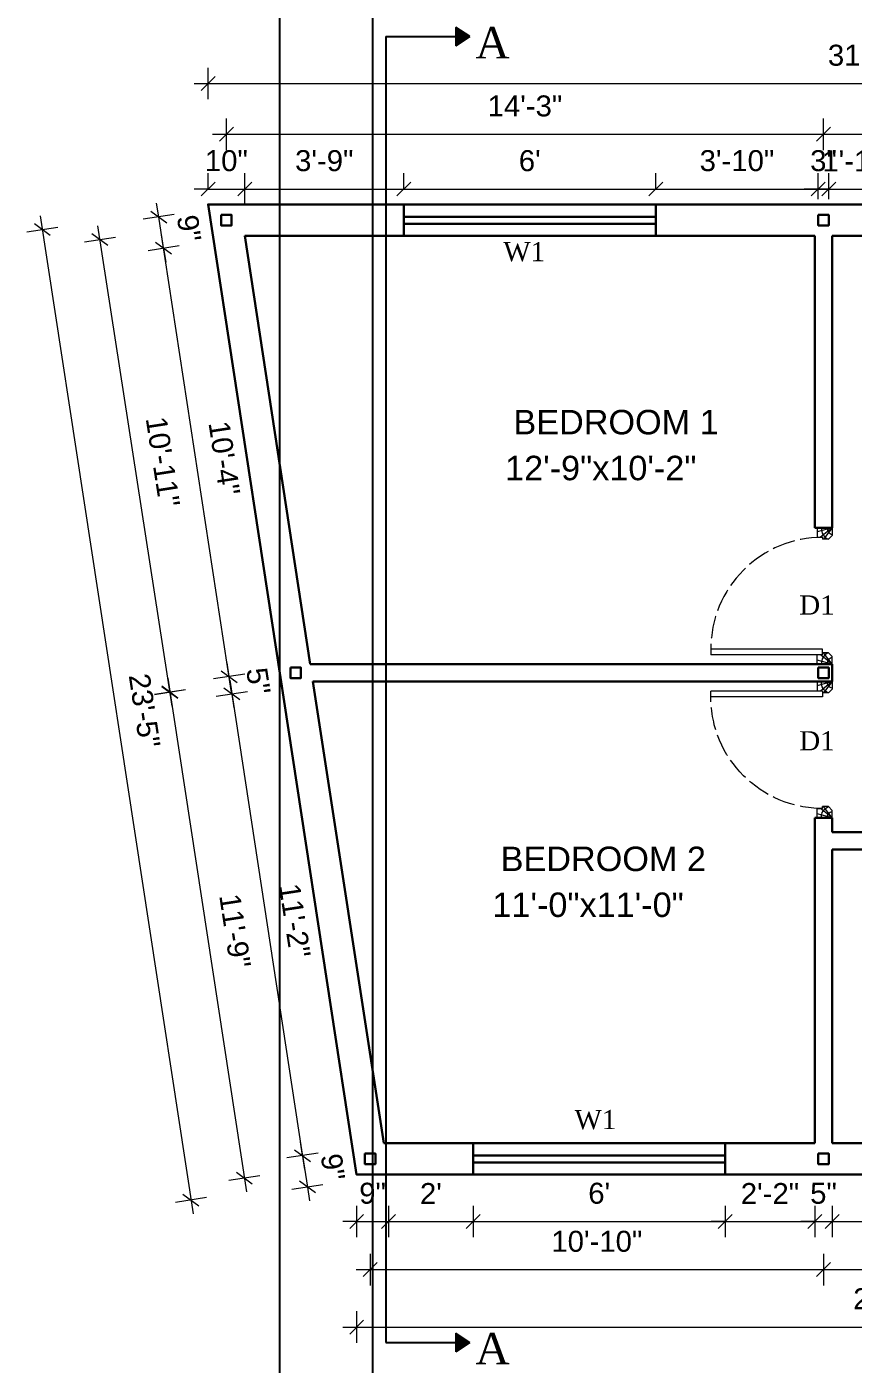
# Model space of a CAD drawing. Header units: inches. Extents: x 40927 to 78083, y -14649 to -3084.
# Drawn here: x 52094.7 to 52331, y -14297.7 to -13915.1 of the extents above; entities that cross this region are included whole.
import ezdxf

# ---------------------------------------------------------------- set-up
doc = ezdxf.new("R2010")
doc.units = ezdxf.units.IN
doc.header["$MEASUREMENT"] = 0
doc.linetypes.add('ACAD_ISO02W100', pattern=[15, 12, -3])
doc.linetypes.add('CONTINUA', pattern=[0])
doc.layers.add('A-Hatch', color=7, linetype='Continuous')
doc.layers.add('PDF_Text', color=7, linetype='Continuous')
for name, color, linetype, lineweight in [('A_Title Text', 105, 'Continuous', 60), ('Door-window', 150, 'Continuous', 9), ('ELEVATION', 6, 'Continuous', 30), ('hatch', 30, 'Continuous', 5), ('WALL', 240, 'Continuous', 30)]:
    doc.layers.add(name, color=color, linetype=linetype, lineweight=lineweight)
doc.styles.add('Arial', font='arial.ttf')
doc.styles.add('PDF Arial', font='arial.ttf')
doc.styles.get("Standard").update_dxf_attribs({"font": 'times.ttf'})
doc.dimstyles.new('Sudeep', dxfattribs={"dimtxt": 6, "dimasz": 4, "dimexe": 4.5, "dimexo": 4.5, "dimgap": 5, "dimtad": 1, "dimdec": 0, "dimlunit": 4, "dimtxsty": 'Arial', "dimblk": 'OBLIQUE', "dimcen": 250, "dimdle": 4, "dimclrd": 86, "dimclre": 5, "dimclrt": 1, "dimadec": 0, "dimazin": 0, "dimtfac": 1, "dimtdec": 0, "dimtix": 1, "dimtmove": 1, "dimatfit": 3, "dimldrblk": 'OBLIQUE', "dimfxl": 4.5, "dimfxlon": 1, "dimfrac": 2, "dimlwd": 15, "dimlwe": 13, "dimarcsym": 0})

# ---------------------------------------------------------------- blocks, each defined once
blk = doc.blocks.new("D 3'")
at = {"layer": 'Door-window', "linetype": 'Continuous', "ltscale": 0.25}
for p, q in [((3749.64, -16740.96), (3749.64, -16711.46)), ((3751.14, -16711.46), (3749.64, -16711.46)), ((3751.14, -16740.96), (3751.14, -16711.46)), ((3747.14, -16743.51), (3747.14, -16739.51)), ((3747.14, -16739.51), (3749.64, -16739.51)), ((3783.14, -16739.51), (3780.64, -16739.51)), ((3780.64, -16739.51), (3780.64, -16740.96)), ((3783.14, -16743.51), (3783.14, -16739.51)), ((3749.14, -16743.51), (3750.14, -16742.51)), ((3749.64, -16740.96), (3751.14, -16740.96)), ((3750.14, -16742.51), (3750.14, -16740.96)), ((3780.14, -16742.51), (3780.14, -16740.96)), ((3780.64, -16740.96), (3780.14, -16740.96)), ((3781.14, -16743.51), (3780.14, -16742.51)), ((3747.14, -16743.51), (3749.14, -16743.51)), ((3783.14, -16743.51), (3781.14, -16743.51))]:
    blk.add_line(p, q, dxfattribs=at)
at = {"layer": 'Door-window', "linetype": 'ACAD_ISO02W100', "ltscale": 0.5}
blk.add_arc((3751.14, -16740.96), 29.5, 0, 90, dxfattribs=at)
at = {"layer": 'hatch', "color": 8}
for p, q in [((3747.14, -16743.51), (3748.23, -16739.5)), ((3783.14, -16743.51), (3782.06, -16739.5)), ((3747.14, -16743.51), (3749.64, -16740.37)), ((3747.14, -16743.51), (3750.14, -16741.17)), ((3783.14, -16743.51), (3780.14, -16741.17)), ((3783.14, -16743.51), (3780.64, -16740.37))]:
    blk.add_line(p, q, dxfattribs=at)
for centre, radius, start, end in [((3747.4, -16743.58), 2.93, 20.9872, 95.0825), ((3747.43, -16743.63), 1.42, 5.1372, 101.4864), ((3782.88, -16743.58), 2.93, 84.9175, 159.0128), ((3782.86, -16743.63), 1.42, 78.5136, 174.8628)]:
    blk.add_arc(centre, radius, start, end, dxfattribs=at)
blk = doc.blocks.new('_Oblique')
at = {"color": 0, "linetype": 'ByBlock', "lineweight": -2}
blk.add_line((-0.5, -0.5), (0.5, 0.5), dxfattribs=at)
blk = doc.blocks.new('*D1199')
at = {"layer": 'A_Title Text', "color": 86, "lineweight": 15, "transparency": 16777216}
blk.add_line((52135.05, -14101.53), (52157.54, -14248.46), dxfattribs=at)
at = {"layer": 'A_Title Text', "color": 5, "lineweight": 13, "transparency": 16777216}
for p, q in [((52140.1, -14104.81), (52131.21, -14106.17)), ((52161.38, -14243.82), (52152.49, -14245.18))]:
    blk.add_line(p, q, dxfattribs=at)
at = {"layer": 'Defpoints', "color": 0, "transparency": 16777216}
for p in [(52171.63, -14099.98), (52192.91, -14239), (52156.94, -14244.5)]:
    blk.add_point(p, dxfattribs=at)
at = {"layer": 'A_Title Text', "color": 86, "lineweight": 15, "transparency": 16777216, "xscale": 4, "yscale": 4, "zscale": 4}
for p, rotation in [((52135.66, -14105.49), 98.70344886768252), ((52156.94, -14244.5), 278.7034488676826)]:
    blk.add_blockref('_Oblique', p, dxfattribs=dict(at, rotation=rotation))
at = {"layer": 'A_Title Text', "color": 1, "transparency": 16777216, "insert": (52154.27, -14173.77), "char_height": 6, "attachment_point": 5, "rotation": 278.7034, "style": 'Arial'}
blk.add_mtext('11\'-9"', dxfattribs=at)
blk = doc.blocks.new('*D1155')
at = {"layer": 'A_Title Text', "color": 86, "lineweight": 15, "transparency": 16777216}
blk.add_line((52136.29, -14109.5), (52115.03, -13972.12), dxfattribs=at)
at = {"layer": 'A_Title Text', "color": 5, "lineweight": 13, "transparency": 16777216}
for p, q in [((52120.09, -13975.39), (52111.2, -13976.76)), ((52140.13, -14104.85), (52131.23, -14106.23))]:
    blk.add_line(p, q, dxfattribs=at)
at = {"layer": 'Defpoints', "color": 0, "transparency": 16777216}
for p in [(52151.8, -13970.48), (52115.64, -13976.08), (52171.63, -14099.98)]:
    blk.add_point(p, dxfattribs=at)
at = {"layer": 'A_Title Text', "color": 86, "lineweight": 15, "transparency": 16777216, "xscale": 4, "yscale": 4, "zscale": 4}
for p, rotation in [((52115.64, -13976.08), 98.79690632557448), ((52135.68, -14105.54), 278.7969063255745)]:
    blk.add_blockref('_Oblique', p, dxfattribs=dict(at, rotation=rotation))
at = {"layer": 'A_Title Text', "color": 1, "transparency": 16777216, "insert": (52133.63, -14039.58), "char_height": 6, "attachment_point": 5, "rotation": 278.7969, "style": 'Arial'}
blk.add_mtext('10\'-11"', dxfattribs=at)
blk = doc.blocks.new('*D1200')
at = {"layer": 'A_Title Text', "color": 5, "lineweight": 13, "transparency": 16777216}
for p, q in [((52146.56, -13935.9), (52146.56, -13926.9)), ((52522.32, -13935.9), (52522.32, -13926.9))]:
    blk.add_line(p, q, dxfattribs=at)
at = {"layer": 'A_Title Text', "color": 86, "lineweight": 15, "transparency": 16777216}
blk.add_line((52142.56, -13931.4), (52526.32, -13931.4), dxfattribs=at)
at = {"layer": 'Defpoints', "color": 0, "transparency": 16777216}
for p in [(52522.32, -13931.4), (52146.56, -13965.98), (52522.32, -13965.98)]:
    blk.add_point(p, dxfattribs=at)
at = {"layer": 'A_Title Text', "color": 86, "lineweight": 15, "transparency": 16777216, "xscale": 4, "yscale": 4, "zscale": 4, "rotation": 180}
blk.add_blockref('_Oblique', (52146.56, -13931.4), dxfattribs=at)
at = {"layer": 'A_Title Text', "color": 86, "lineweight": 15, "transparency": 16777216, "xscale": 4, "yscale": 4, "zscale": 4}
blk.add_blockref('_Oblique', (52522.32, -13931.4), dxfattribs=at)
at = {"layer": 'A_Title Text', "color": 1, "transparency": 16777216, "insert": (52334.44, -13923.33), "char_height": 6, "attachment_point": 5, "style": 'Arial'}
blk.add_mtext('31\'-4"', dxfattribs=at)
blk = doc.blocks.new('*D1201')
at = {"layer": 'A_Title Text', "color": 5, "lineweight": 13, "transparency": 16777216}
for p, q in [((52189.05, -14282.59), (52189.05, -14291.59)), ((52498.94, -14282.59), (52498.94, -14291.59))]:
    blk.add_line(p, q, dxfattribs=at)
at = {"layer": 'A_Title Text', "color": 86, "lineweight": 15, "transparency": 16777216}
blk.add_line((52185.05, -14287.09), (52502.94, -14287.09), dxfattribs=at)
at = {"layer": 'Defpoints', "color": 0, "transparency": 16777216}
for p in [(52189.05, -14243.5), (52498.94, -14243.5), (52498.94, -14287.09)]:
    blk.add_point(p, dxfattribs=at)
at = {"layer": 'A_Title Text', "color": 86, "lineweight": 15, "transparency": 16777216, "xscale": 4, "yscale": 4, "zscale": 4, "rotation": 180}
blk.add_blockref('_Oblique', (52189.05, -14287.09), dxfattribs=at)
at = {"layer": 'A_Title Text', "color": 86, "lineweight": 15, "transparency": 16777216, "xscale": 4, "yscale": 4, "zscale": 4}
blk.add_blockref('_Oblique', (52498.94, -14287.09), dxfattribs=at)
at = {"layer": 'A_Title Text', "color": 1, "transparency": 16777216, "insert": (52344, -14279.03), "char_height": 6, "attachment_point": 5, "style": 'Arial'}
blk.add_mtext('25\'-10"', dxfattribs=at)
blk = doc.blocks.new('*D1154')
at = {"layer": 'A_Title Text', "color": 5, "lineweight": 13, "transparency": 16777216}
for p, q in [((52146.56, -13961.56), (52146.56, -13957.06)), ((52157.04, -13966.06), (52157.04, -13957.06))]:
    blk.add_line(p, q, dxfattribs=at)
at = {"layer": 'A_Title Text', "color": 86, "lineweight": 15, "transparency": 16777216}
for p, q in [((52146.56, -13961.56), (52142.56, -13961.56)), ((52146.56, -13961.56), (52157.04, -13961.56)), ((52157.04, -13961.56), (52161.04, -13961.56))]:
    blk.add_line(p, q, dxfattribs=at)
at = {"layer": 'Defpoints', "color": 0, "transparency": 16777216}
for p in [(52157.04, -13961.56), (52146.56, -13965.98), (52157.04, -13974.98)]:
    blk.add_point(p, dxfattribs=at)
at = {"layer": 'A_Title Text', "color": 86, "lineweight": 15, "transparency": 16777216, "xscale": 4, "yscale": 4, "zscale": 4}
blk.add_blockref('_Oblique', (52146.56, -13961.56), dxfattribs=at)
at = {"layer": 'A_Title Text', "color": 86, "lineweight": 15, "transparency": 16777216, "xscale": 4, "yscale": 4, "zscale": 4, "rotation": 180}
blk.add_blockref('_Oblique', (52157.04, -13961.56), dxfattribs=at)
at = {"layer": 'A_Title Text', "color": 1, "transparency": 16777216, "insert": (52151.8, -13953.49), "char_height": 6, "attachment_point": 5, "style": 'Arial'}
blk.add_mtext('10"', dxfattribs=at)
blk = doc.blocks.new('*D1186')
at = {"layer": 'A_Title Text', "color": 5, "lineweight": 13, "transparency": 16777216}
for p, q in [((52157.04, -13966.06), (52157.04, -13957.06)), ((52202.53, -13961.56), (52202.53, -13957.06))]:
    blk.add_line(p, q, dxfattribs=at)
at = {"layer": 'A_Title Text', "color": 86, "lineweight": 15, "transparency": 16777216}
blk.add_line((52153.04, -13961.56), (52206.53, -13961.56), dxfattribs=at)
at = {"layer": 'Defpoints', "color": 0, "transparency": 16777216}
for p in [(52202.53, -13961.56), (52202.53, -13965.98), (52157.04, -13974.98)]:
    blk.add_point(p, dxfattribs=at)
at = {"layer": 'A_Title Text', "color": 86, "lineweight": 15, "transparency": 16777216, "xscale": 4, "yscale": 4, "zscale": 4, "rotation": 180}
blk.add_blockref('_Oblique', (52157.04, -13961.56), dxfattribs=at)
at = {"layer": 'A_Title Text', "color": 86, "lineweight": 15, "transparency": 16777216, "xscale": 4, "yscale": 4, "zscale": 4}
blk.add_blockref('_Oblique', (52202.53, -13961.56), dxfattribs=at)
at = {"layer": 'A_Title Text', "color": 1, "transparency": 16777216, "insert": (52179.79, -13953.49), "char_height": 6, "attachment_point": 5, "style": 'Arial'}
blk.add_mtext('3\'-9"', dxfattribs=at)
blk = doc.blocks.new('*D1187')
at = {"layer": 'A_Title Text', "color": 5, "lineweight": 13, "transparency": 16777216}
for p, q in [((52202.53, -13961.56), (52202.53, -13957.06)), ((52274.53, -13961.56), (52274.53, -13957.06))]:
    blk.add_line(p, q, dxfattribs=at)
at = {"layer": 'A_Title Text', "color": 86, "lineweight": 15, "transparency": 16777216}
blk.add_line((52198.53, -13961.56), (52278.53, -13961.56), dxfattribs=at)
at = {"layer": 'Defpoints', "color": 0, "transparency": 16777216}
for p in [(52274.53, -13961.56), (52202.53, -13965.98), (52274.53, -13965.98)]:
    blk.add_point(p, dxfattribs=at)
at = {"layer": 'A_Title Text', "color": 86, "lineweight": 15, "transparency": 16777216, "xscale": 4, "yscale": 4, "zscale": 4, "rotation": 180}
blk.add_blockref('_Oblique', (52202.53, -13961.56), dxfattribs=at)
at = {"layer": 'A_Title Text', "color": 86, "lineweight": 15, "transparency": 16777216, "xscale": 4, "yscale": 4, "zscale": 4}
blk.add_blockref('_Oblique', (52274.53, -13961.56), dxfattribs=at)
at = {"layer": 'A_Title Text', "color": 1, "transparency": 16777216, "insert": (52238.53, -13953.49), "char_height": 6, "attachment_point": 5, "style": 'Arial'}
blk.add_mtext("6'", dxfattribs=at)
blk = doc.blocks.new('*D1188')
at = {"layer": 'A_Title Text', "color": 5, "lineweight": 13, "transparency": 16777216}
for p, q in [((52274.53, -13961.56), (52274.53, -13957.06)), ((52321.01, -13964.48), (52321.01, -13957.06))]:
    blk.add_line(p, q, dxfattribs=at)
at = {"layer": 'A_Title Text', "color": 86, "lineweight": 15, "transparency": 16777216}
blk.add_line((52270.53, -13961.56), (52325.01, -13961.56), dxfattribs=at)
at = {"layer": 'Defpoints', "color": 0, "transparency": 16777216}
for p in [(52321.01, -13961.56), (52274.53, -13965.98), (52321.01, -13968.98)]:
    blk.add_point(p, dxfattribs=at)
at = {"layer": 'A_Title Text', "color": 86, "lineweight": 15, "transparency": 16777216, "xscale": 4, "yscale": 4, "zscale": 4, "rotation": 180}
blk.add_blockref('_Oblique', (52274.53, -13961.56), dxfattribs=at)
at = {"layer": 'A_Title Text', "color": 86, "lineweight": 15, "transparency": 16777216, "xscale": 4, "yscale": 4, "zscale": 4}
blk.add_blockref('_Oblique', (52321.01, -13961.56), dxfattribs=at)
at = {"layer": 'A_Title Text', "color": 1, "transparency": 16777216, "insert": (52297.77, -13953.49), "char_height": 6, "attachment_point": 5, "style": 'Arial'}
blk.add_mtext('3\'-10"', dxfattribs=at)
blk = doc.blocks.new('*D1189')
at = {"layer": 'A_Title Text', "color": 5, "lineweight": 13, "transparency": 16777216}
for p, q in [((52321.01, -13964.48), (52321.01, -13957.06)), ((52324.01, -13964.48), (52324.01, -13957.06))]:
    blk.add_line(p, q, dxfattribs=at)
at = {"layer": 'A_Title Text', "color": 86, "lineweight": 15, "transparency": 16777216}
for p, q in [((52321.01, -13961.56), (52317.01, -13961.56)), ((52321.01, -13961.56), (52324.01, -13961.56)), ((52324.01, -13961.56), (52328.01, -13961.56))]:
    blk.add_line(p, q, dxfattribs=at)
at = {"layer": 'Defpoints', "color": 0, "transparency": 16777216}
for p in [(52324.01, -13961.56), (52321.01, -13968.98), (52324.01, -13968.98)]:
    blk.add_point(p, dxfattribs=at)
at = {"layer": 'A_Title Text', "color": 86, "lineweight": 15, "transparency": 16777216, "xscale": 4, "yscale": 4, "zscale": 4}
blk.add_blockref('_Oblique', (52321.01, -13961.56), dxfattribs=at)
at = {"layer": 'A_Title Text', "color": 86, "lineweight": 15, "transparency": 16777216, "xscale": 4, "yscale": 4, "zscale": 4, "rotation": 180}
blk.add_blockref('_Oblique', (52324.01, -13961.56), dxfattribs=at)
at = {"layer": 'A_Title Text', "color": 1, "transparency": 16777216, "insert": (52322.51, -13953.49), "char_height": 6, "attachment_point": 5, "style": 'Arial'}
blk.add_mtext('3"', dxfattribs=at)
blk = doc.blocks.new('*D1190')
at = {"layer": 'A_Title Text', "color": 5, "lineweight": 13, "transparency": 16777216}
for p, q in [((52324.01, -13964.48), (52324.01, -13957.06)), ((52337.01, -13961.56), (52337.01, -13957.06))]:
    blk.add_line(p, q, dxfattribs=at)
at = {"layer": 'A_Title Text', "color": 86, "lineweight": 15, "transparency": 16777216}
for p, q in [((52324.01, -13961.56), (52320.01, -13961.56)), ((52324.01, -13961.56), (52337.01, -13961.56)), ((52337.01, -13961.56), (52341.01, -13961.56))]:
    blk.add_line(p, q, dxfattribs=at)
at = {"layer": 'Defpoints', "color": 0, "transparency": 16777216}
for p in [(52337.01, -13961.56), (52337.01, -13965.98), (52324.01, -13968.98)]:
    blk.add_point(p, dxfattribs=at)
at = {"layer": 'A_Title Text', "color": 86, "lineweight": 15, "transparency": 16777216, "xscale": 4, "yscale": 4, "zscale": 4}
blk.add_blockref('_Oblique', (52324.01, -13961.56), dxfattribs=at)
at = {"layer": 'A_Title Text', "color": 86, "lineweight": 15, "transparency": 16777216, "xscale": 4, "yscale": 4, "zscale": 4, "rotation": 180}
blk.add_blockref('_Oblique', (52337.01, -13961.56), dxfattribs=at)
at = {"layer": 'A_Title Text', "color": 1, "transparency": 16777216, "insert": (52330.51, -13953.54), "char_height": 6, "attachment_point": 5, "style": 'Arial'}
blk.add_mtext('1\'-1"', dxfattribs=at)
blk = doc.blocks.new('*D1164')
at = {"layer": 'A_Title Text', "color": 5, "lineweight": 13, "transparency": 16777216}
for p, q in [((52151.8, -13950.41), (52151.8, -13941.41)), ((52322.51, -13950.41), (52322.51, -13941.41))]:
    blk.add_line(p, q, dxfattribs=at)
at = {"layer": 'A_Title Text', "color": 86, "lineweight": 15, "transparency": 16777216}
blk.add_line((52147.8, -13945.91), (52326.51, -13945.91), dxfattribs=at)
at = {"layer": 'Defpoints', "color": 0, "transparency": 16777216}
for p in [(52322.51, -13945.91), (52151.8, -13970.48), (52322.51, -13970.48)]:
    blk.add_point(p, dxfattribs=at)
at = {"layer": 'A_Title Text', "color": 86, "lineweight": 15, "transparency": 16777216, "xscale": 4, "yscale": 4, "zscale": 4, "rotation": 180}
blk.add_blockref('_Oblique', (52151.8, -13945.91), dxfattribs=at)
at = {"layer": 'A_Title Text', "color": 86, "lineweight": 15, "transparency": 16777216, "xscale": 4, "yscale": 4, "zscale": 4}
blk.add_blockref('_Oblique', (52322.51, -13945.91), dxfattribs=at)
at = {"layer": 'A_Title Text', "color": 1, "transparency": 16777216, "insert": (52237.16, -13937.84), "char_height": 6, "attachment_point": 5, "style": 'Arial'}
blk.add_mtext('14\'-3"', dxfattribs=at)
blk = doc.blocks.new('*D1165')
at = {"layer": 'A_Title Text', "color": 5, "lineweight": 13, "transparency": 16777216}
for p, q in [((52322.51, -13950.41), (52322.51, -13941.41)), ((52381.51, -13950.41), (52381.51, -13941.41))]:
    blk.add_line(p, q, dxfattribs=at)
at = {"layer": 'A_Title Text', "color": 86, "lineweight": 15, "transparency": 16777216}
blk.add_line((52318.51, -13945.91), (52385.51, -13945.91), dxfattribs=at)
at = {"layer": 'Defpoints', "color": 0, "transparency": 16777216}
for p in [(52381.51, -13945.91), (52322.51, -13970.48), (52381.51, -13970.48)]:
    blk.add_point(p, dxfattribs=at)
at = {"layer": 'A_Title Text', "color": 86, "lineweight": 15, "transparency": 16777216, "xscale": 4, "yscale": 4, "zscale": 4, "rotation": 180}
blk.add_blockref('_Oblique', (52322.51, -13945.91), dxfattribs=at)
at = {"layer": 'A_Title Text', "color": 86, "lineweight": 15, "transparency": 16777216, "xscale": 4, "yscale": 4, "zscale": 4}
blk.add_blockref('_Oblique', (52381.51, -13945.91), dxfattribs=at)
at = {"layer": 'A_Title Text', "color": 1, "transparency": 16777216, "insert": (52352.01, -13937.9), "char_height": 6, "attachment_point": 5, "style": 'Arial'}
blk.add_mtext('4\'-11"', dxfattribs=at)
blk = doc.blocks.new('*D1153')
at = {"layer": 'A_Title Text', "color": 5, "lineweight": 13, "transparency": 16777216}
for p, q in [((52189.05, -14252.42), (52189.05, -14261.42)), ((52198.15, -14252.42), (52198.15, -14261.42))]:
    blk.add_line(p, q, dxfattribs=at)
at = {"layer": 'A_Title Text', "color": 86, "lineweight": 15, "transparency": 16777216}
for p, q in [((52189.05, -14256.92), (52185.05, -14256.92)), ((52189.05, -14256.92), (52198.15, -14256.92)), ((52198.15, -14256.92), (52202.15, -14256.92))]:
    blk.add_line(p, q, dxfattribs=at)
at = {"layer": 'Defpoints', "color": 0, "transparency": 16777216}
for p in [(52189.05, -14243.5), (52198.15, -14243.5), (52198.15, -14256.92)]:
    blk.add_point(p, dxfattribs=at)
at = {"layer": 'A_Title Text', "color": 86, "lineweight": 15, "transparency": 16777216, "xscale": 4, "yscale": 4, "zscale": 4}
blk.add_blockref('_Oblique', (52189.05, -14256.92), dxfattribs=at)
at = {"layer": 'A_Title Text', "color": 86, "lineweight": 15, "transparency": 16777216, "xscale": 4, "yscale": 4, "zscale": 4, "rotation": 180}
blk.add_blockref('_Oblique', (52198.15, -14256.92), dxfattribs=at)
at = {"layer": 'A_Title Text', "color": 1, "transparency": 16777216, "insert": (52193.6, -14248.86), "char_height": 6, "attachment_point": 5, "style": 'Arial'}
blk.add_mtext('9"', dxfattribs=at)
blk = doc.blocks.new('*D1177')
at = {"layer": 'A_Title Text', "color": 5, "lineweight": 13, "transparency": 16777216}
for p, q in [((52198.15, -14252.42), (52198.15, -14261.42)), ((52222.39, -14252.42), (52222.39, -14261.42))]:
    blk.add_line(p, q, dxfattribs=at)
at = {"layer": 'A_Title Text', "color": 86, "lineweight": 15, "transparency": 16777216}
blk.add_line((52194.15, -14256.92), (52226.39, -14256.92), dxfattribs=at)
at = {"layer": 'Defpoints', "color": 0, "transparency": 16777216}
for p in [(52198.15, -14243.5), (52222.39, -14243.5), (52222.39, -14256.92)]:
    blk.add_point(p, dxfattribs=at)
at = {"layer": 'A_Title Text', "color": 86, "lineweight": 15, "transparency": 16777216, "xscale": 4, "yscale": 4, "zscale": 4, "rotation": 180}
blk.add_blockref('_Oblique', (52198.15, -14256.92), dxfattribs=at)
at = {"layer": 'A_Title Text', "color": 86, "lineweight": 15, "transparency": 16777216, "xscale": 4, "yscale": 4, "zscale": 4}
blk.add_blockref('_Oblique', (52222.39, -14256.92), dxfattribs=at)
at = {"layer": 'A_Title Text', "color": 1, "transparency": 16777216, "insert": (52210.27, -14248.91), "char_height": 6, "attachment_point": 5, "style": 'Arial'}
blk.add_mtext("2'", dxfattribs=at)
blk = doc.blocks.new('*D1178')
at = {"layer": 'A_Title Text', "color": 5, "lineweight": 13, "transparency": 16777216}
for p, q in [((52222.39, -14252.42), (52222.39, -14261.42)), ((52294.39, -14252.42), (52294.39, -14261.42))]:
    blk.add_line(p, q, dxfattribs=at)
at = {"layer": 'A_Title Text', "color": 86, "lineweight": 15, "transparency": 16777216}
blk.add_line((52218.39, -14256.92), (52298.39, -14256.92), dxfattribs=at)
at = {"layer": 'Defpoints', "color": 0, "transparency": 16777216}
for p in [(52222.39, -14243.5), (52294.39, -14243.5), (52294.39, -14256.92)]:
    blk.add_point(p, dxfattribs=at)
at = {"layer": 'A_Title Text', "color": 86, "lineweight": 15, "transparency": 16777216, "xscale": 4, "yscale": 4, "zscale": 4, "rotation": 180}
blk.add_blockref('_Oblique', (52222.39, -14256.92), dxfattribs=at)
at = {"layer": 'A_Title Text', "color": 86, "lineweight": 15, "transparency": 16777216, "xscale": 4, "yscale": 4, "zscale": 4}
blk.add_blockref('_Oblique', (52294.39, -14256.92), dxfattribs=at)
at = {"layer": 'A_Title Text', "color": 1, "transparency": 16777216, "insert": (52258.39, -14248.86), "char_height": 6, "attachment_point": 5, "style": 'Arial'}
blk.add_mtext("6'", dxfattribs=at)
blk = doc.blocks.new('*D1179')
at = {"layer": 'A_Title Text', "color": 5, "lineweight": 13, "transparency": 16777216}
for p, q in [((52294.39, -14252.42), (52294.39, -14261.42)), ((52320.01, -14252.42), (52320.01, -14261.42))]:
    blk.add_line(p, q, dxfattribs=at)
at = {"layer": 'A_Title Text', "color": 86, "lineweight": 15, "transparency": 16777216}
for p, q in [((52294.39, -14256.92), (52290.39, -14256.92)), ((52294.39, -14256.92), (52320.01, -14256.92)), ((52320.01, -14256.92), (52324.01, -14256.92))]:
    blk.add_line(p, q, dxfattribs=at)
at = {"layer": 'Defpoints', "color": 0, "transparency": 16777216}
for p in [(52320.01, -14234.5), (52294.39, -14243.5), (52320.01, -14256.92)]:
    blk.add_point(p, dxfattribs=at)
at = {"layer": 'A_Title Text', "color": 86, "lineweight": 15, "transparency": 16777216, "xscale": 4, "yscale": 4, "zscale": 4}
blk.add_blockref('_Oblique', (52294.39, -14256.92), dxfattribs=at)
at = {"layer": 'A_Title Text', "color": 86, "lineweight": 15, "transparency": 16777216, "xscale": 4, "yscale": 4, "zscale": 4, "rotation": 180}
blk.add_blockref('_Oblique', (52320.01, -14256.92), dxfattribs=at)
at = {"layer": 'A_Title Text', "color": 1, "transparency": 16777216, "insert": (52307.2, -14248.91), "char_height": 6, "attachment_point": 5, "style": 'Arial'}
blk.add_mtext('2\'-2"', dxfattribs=at)
blk = doc.blocks.new('*D1183')
at = {"layer": 'A_Title Text', "color": 5, "lineweight": 13, "transparency": 16777216}
for p, q in [((52320.01, -14252.42), (52320.01, -14261.42)), ((52325.01, -14252.42), (52325.01, -14261.42))]:
    blk.add_line(p, q, dxfattribs=at)
at = {"layer": 'A_Title Text', "color": 86, "lineweight": 15, "transparency": 16777216}
for p, q in [((52320.01, -14256.92), (52316.01, -14256.92)), ((52320.01, -14256.92), (52325.01, -14256.92)), ((52325.01, -14256.92), (52329.01, -14256.92))]:
    blk.add_line(p, q, dxfattribs=at)
at = {"layer": 'Defpoints', "color": 0, "transparency": 16777216}
for p in [(52320.01, -14234.5), (52325.01, -14234.5), (52325.01, -14256.92)]:
    blk.add_point(p, dxfattribs=at)
at = {"layer": 'A_Title Text', "color": 86, "lineweight": 15, "transparency": 16777216, "xscale": 4, "yscale": 4, "zscale": 4}
blk.add_blockref('_Oblique', (52320.01, -14256.92), dxfattribs=at)
at = {"layer": 'A_Title Text', "color": 86, "lineweight": 15, "transparency": 16777216, "xscale": 4, "yscale": 4, "zscale": 4, "rotation": 180}
blk.add_blockref('_Oblique', (52325.01, -14256.92), dxfattribs=at)
at = {"layer": 'A_Title Text', "color": 1, "transparency": 16777216, "insert": (52322.51, -14248.87), "char_height": 6, "attachment_point": 5, "style": 'Arial'}
blk.add_mtext('5"', dxfattribs=at)
blk = doc.blocks.new('*D1184')
at = {"layer": 'A_Title Text', "color": 5, "lineweight": 13, "transparency": 16777216}
for p, q in [((52325.01, -14252.42), (52325.01, -14261.42)), ((52379.01, -14252.42), (52379.01, -14261.42))]:
    blk.add_line(p, q, dxfattribs=at)
at = {"layer": 'A_Title Text', "color": 86, "lineweight": 15, "transparency": 16777216}
blk.add_line((52321.01, -14256.92), (52383.01, -14256.92), dxfattribs=at)
at = {"layer": 'Defpoints', "color": 0, "transparency": 16777216}
for p in [(52325.01, -14234.5), (52379.01, -14234.5), (52379.01, -14256.92)]:
    blk.add_point(p, dxfattribs=at)
at = {"layer": 'A_Title Text', "color": 86, "lineweight": 15, "transparency": 16777216, "xscale": 4, "yscale": 4, "zscale": 4, "rotation": 180}
blk.add_blockref('_Oblique', (52325.01, -14256.92), dxfattribs=at)
at = {"layer": 'A_Title Text', "color": 86, "lineweight": 15, "transparency": 16777216, "xscale": 4, "yscale": 4, "zscale": 4}
blk.add_blockref('_Oblique', (52379.01, -14256.92), dxfattribs=at)
at = {"layer": 'A_Title Text', "color": 1, "transparency": 16777216, "insert": (52352.01, -14248.86), "char_height": 6, "attachment_point": 5, "style": 'Arial'}
blk.add_mtext('4\'-6"', dxfattribs=at)
blk = doc.blocks.new('*D1174')
at = {"layer": 'A_Title Text', "color": 5, "lineweight": 13, "transparency": 16777216}
for p, q in [((52192.91, -14266.18), (52192.91, -14275.18)), ((52322.51, -14266.18), (52322.51, -14275.18))]:
    blk.add_line(p, q, dxfattribs=at)
at = {"layer": 'A_Title Text', "color": 86, "lineweight": 15, "transparency": 16777216}
blk.add_line((52188.91, -14270.68), (52326.51, -14270.68), dxfattribs=at)
at = {"layer": 'Defpoints', "color": 0, "transparency": 16777216}
for p in [(52192.91, -14239), (52322.51, -14239), (52322.51, -14270.68)]:
    blk.add_point(p, dxfattribs=at)
at = {"layer": 'A_Title Text', "color": 86, "lineweight": 15, "transparency": 16777216, "xscale": 4, "yscale": 4, "zscale": 4, "rotation": 180}
blk.add_blockref('_Oblique', (52192.91, -14270.68), dxfattribs=at)
at = {"layer": 'A_Title Text', "color": 86, "lineweight": 15, "transparency": 16777216, "xscale": 4, "yscale": 4, "zscale": 4}
blk.add_blockref('_Oblique', (52322.51, -14270.68), dxfattribs=at)
at = {"layer": 'A_Title Text', "color": 1, "transparency": 16777216, "insert": (52257.71, -14262.61), "char_height": 6, "attachment_point": 5, "style": 'Arial'}
blk.add_mtext('10\'-10"', dxfattribs=at)
blk = doc.blocks.new('*D1175')
at = {"layer": 'A_Title Text', "color": 5, "lineweight": 13, "transparency": 16777216}
for p, q in [((52322.51, -14266.18), (52322.51, -14275.18)), ((52381.51, -14266.18), (52381.51, -14275.18))]:
    blk.add_line(p, q, dxfattribs=at)
at = {"layer": 'A_Title Text', "color": 86, "lineweight": 15, "transparency": 16777216}
blk.add_line((52318.51, -14270.68), (52385.51, -14270.68), dxfattribs=at)
at = {"layer": 'Defpoints', "color": 0, "transparency": 16777216}
for p in [(52322.51, -14239), (52381.51, -14239), (52381.51, -14270.68)]:
    blk.add_point(p, dxfattribs=at)
at = {"layer": 'A_Title Text', "color": 86, "lineweight": 15, "transparency": 16777216, "xscale": 4, "yscale": 4, "zscale": 4, "rotation": 180}
blk.add_blockref('_Oblique', (52322.51, -14270.68), dxfattribs=at)
at = {"layer": 'A_Title Text', "color": 86, "lineweight": 15, "transparency": 16777216, "xscale": 4, "yscale": 4, "zscale": 4}
blk.add_blockref('_Oblique', (52381.51, -14270.68), dxfattribs=at)
at = {"layer": 'A_Title Text', "color": 1, "transparency": 16777216, "insert": (52352.01, -14262.66), "char_height": 6, "attachment_point": 5, "style": 'Arial'}
blk.add_mtext('4\'-11"', dxfattribs=at)
blk = doc.blocks.new('*D1170')
at = {"layer": 'A_Title Text', "color": 86, "lineweight": 15, "transparency": 16777216}
blk.add_line((52098.58, -13969.28), (52142.28, -14254.7), dxfattribs=at)
at = {"layer": 'A_Title Text', "color": 5, "lineweight": 13, "transparency": 16777216}
for p, q in [((52103.64, -13972.55), (52094.74, -13973.91)), ((52146.12, -14250.07), (52137.22, -14251.43))]:
    blk.add_line(p, q, dxfattribs=at)
at = {"layer": 'Defpoints', "color": 0, "transparency": 16777216}
for p in [(52146.56, -13965.98), (52189.05, -14243.5), (52141.67, -14250.75)]:
    blk.add_point(p, dxfattribs=at)
at = {"layer": 'A_Title Text', "color": 86, "lineweight": 15, "transparency": 16777216, "xscale": 4, "yscale": 4, "zscale": 4}
for p, rotation in [((52099.19, -13973.23), 98.70344886768184), ((52141.67, -14250.75), 278.7034488676819)]:
    blk.add_blockref('_Oblique', p, dxfattribs=dict(at, rotation=rotation))
at = {"layer": 'A_Title Text', "color": 1, "transparency": 16777216, "insert": (52128.4, -14110.77), "char_height": 6, "attachment_point": 5, "rotation": 278.7034, "style": 'Arial'}
blk.add_mtext('23\'-5"', dxfattribs=at)
blk = doc.blocks.new('*D1180')
at = {"layer": 'A_Title Text', "color": 86, "lineweight": 15, "transparency": 16777216}
blk.add_line((52152.76, -14102.08), (52174.18, -14242), dxfattribs=at)
at = {"layer": 'A_Title Text', "color": 5, "lineweight": 13, "transparency": 16777216}
for p, q in [((52157.82, -14105.35), (52148.92, -14106.71)), ((52178.03, -14237.37), (52169.13, -14238.73))]:
    blk.add_line(p, q, dxfattribs=at)
at = {"layer": 'Defpoints', "color": 0, "transparency": 16777216}
for p in [(52176.56, -14102.48), (52196.77, -14234.5), (52173.58, -14238.05)]:
    blk.add_point(p, dxfattribs=at)
at = {"layer": 'A_Title Text', "color": 86, "lineweight": 15, "transparency": 16777216, "xscale": 4, "yscale": 4, "zscale": 4}
for p, rotation in [((52153.37, -14106.03), 98.70344886770245), ((52173.58, -14238.05), 278.7034488677025)]:
    blk.add_blockref('_Oblique', p, dxfattribs=dict(at, rotation=rotation))
at = {"layer": 'A_Title Text', "color": 1, "transparency": 16777216, "insert": (52171.39, -14170.83), "char_height": 6, "attachment_point": 5, "rotation": 278.7034, "style": 'Arial'}
blk.add_mtext('11\'-2"', dxfattribs=at)
blk = doc.blocks.new('*D1181')
at = {"layer": 'A_Title Text', "color": 86, "lineweight": 15, "transparency": 16777216}
for p, q in [((52173.58, -14238.05), (52172.97, -14234.09)), ((52173.58, -14238.05), (52174.96, -14247.05)), ((52174.96, -14247.05), (52175.56, -14251))]:
    blk.add_line(p, q, dxfattribs=at)
at = {"layer": 'A_Title Text', "color": 5, "lineweight": 13, "transparency": 16777216}
for p, q in [((52178.03, -14237.37), (52169.13, -14238.73)), ((52179.4, -14246.37), (52170.51, -14247.73))]:
    blk.add_line(p, q, dxfattribs=at)
at = {"layer": 'Defpoints', "color": 0, "transparency": 16777216}
for p in [(52196.77, -14234.5), (52198.15, -14243.5), (52174.96, -14247.05)]:
    blk.add_point(p, dxfattribs=at)
at = {"layer": 'A_Title Text', "color": 86, "lineweight": 15, "transparency": 16777216, "xscale": 4, "yscale": 4, "zscale": 4}
for p, rotation in [((52173.58, -14238.05), 278.7034488677025), ((52174.96, -14247.05), 98.70344886770245)]:
    blk.add_blockref('_Oblique', p, dxfattribs=dict(at, rotation=rotation))
at = {"layer": 'A_Title Text', "color": 1, "transparency": 16777216, "insert": (52182.24, -14241.33), "char_height": 6, "attachment_point": 5, "rotation": 278.7034, "style": 'Arial'}
blk.add_mtext('9"', dxfattribs=at)
blk = doc.blocks.new('*D1182')
at = {"layer": 'A_Title Text', "color": 86, "lineweight": 15, "transparency": 16777216}
for p, q in [((52152.6, -14101.03), (52152, -14097.08)), ((52153.37, -14106.03), (52152.6, -14101.03)), ((52153.37, -14106.03), (52153.97, -14109.98))]:
    blk.add_line(p, q, dxfattribs=at)
at = {"layer": 'A_Title Text', "color": 5, "lineweight": 13, "transparency": 16777216}
for p, q in [((52157.05, -14100.35), (52148.16, -14101.71)), ((52157.82, -14105.35), (52148.92, -14106.71))]:
    blk.add_line(p, q, dxfattribs=at)
at = {"layer": 'Defpoints', "color": 0, "transparency": 16777216}
for p in [(52175.8, -14097.48), (52152.6, -14101.03), (52176.56, -14102.48)]:
    blk.add_point(p, dxfattribs=at)
at = {"layer": 'A_Title Text', "color": 86, "lineweight": 15, "transparency": 16777216, "xscale": 4, "yscale": 4, "zscale": 4}
for p, rotation in [((52152.6, -14101.03), 278.7034488677025), ((52153.37, -14106.03), 98.70344886770245)]:
    blk.add_blockref('_Oblique', p, dxfattribs=dict(at, rotation=rotation))
at = {"layer": 'A_Title Text', "color": 1, "transparency": 16777216, "insert": (52160.94, -14102.31), "char_height": 6, "attachment_point": 5, "rotation": 278.7034, "style": 'Arial'}
blk.add_mtext('5"', dxfattribs=at)
blk = doc.blocks.new('*D1167')
at = {"layer": 'A_Title Text', "color": 86, "lineweight": 15, "transparency": 16777216}
blk.add_line((52153.21, -14104.98), (52133.25, -13974.58), dxfattribs=at)
at = {"layer": 'A_Title Text', "color": 5, "lineweight": 13, "transparency": 16777216}
for p, q in [((52138.3, -13977.85), (52129.4, -13979.21)), ((52157.05, -14100.35), (52148.16, -14101.71))]:
    blk.add_line(p, q, dxfattribs=at)
at = {"layer": 'Defpoints', "color": 0, "transparency": 16777216}
for p in [(52157.04, -13974.98), (52133.85, -13978.53), (52175.8, -14097.48)]:
    blk.add_point(p, dxfattribs=at)
at = {"layer": 'A_Title Text', "color": 86, "lineweight": 15, "transparency": 16777216, "xscale": 4, "yscale": 4, "zscale": 4}
for p, rotation in [((52133.85, -13978.53), 98.70344886770245), ((52152.6, -14101.03), 278.7034488677025)]:
    blk.add_blockref('_Oblique', p, dxfattribs=dict(at, rotation=rotation))
at = {"layer": 'A_Title Text', "color": 1, "transparency": 16777216, "insert": (52151.2, -14038.56), "char_height": 6, "attachment_point": 5, "rotation": 278.7034, "style": 'Arial'}
blk.add_mtext('10\'-4"', dxfattribs=at)
blk = doc.blocks.new('*D1168')
at = {"layer": 'A_Title Text', "color": 86, "lineweight": 15, "transparency": 16777216}
for p, q in [((52132.47, -13969.53), (52131.87, -13965.58)), ((52133.85, -13978.53), (52132.47, -13969.53)), ((52133.85, -13978.53), (52134.46, -13982.48))]:
    blk.add_line(p, q, dxfattribs=at)
at = {"layer": 'A_Title Text', "color": 5, "lineweight": 13, "transparency": 16777216}
for p, q in [((52136.92, -13968.85), (52128.03, -13970.21)), ((52138.3, -13977.85), (52129.4, -13979.21))]:
    blk.add_line(p, q, dxfattribs=at)
at = {"layer": 'Defpoints', "color": 0, "transparency": 16777216}
for p in [(52155.67, -13965.98), (52132.47, -13969.53), (52157.04, -13974.98)]:
    blk.add_point(p, dxfattribs=at)
at = {"layer": 'A_Title Text', "color": 86, "lineweight": 15, "transparency": 16777216, "xscale": 4, "yscale": 4, "zscale": 4}
for p, rotation in [((52132.47, -13969.53), 278.7034488677025), ((52133.85, -13978.53), 98.70344886770245)]:
    blk.add_blockref('_Oblique', p, dxfattribs=dict(at, rotation=rotation))
at = {"layer": 'A_Title Text', "color": 1, "transparency": 16777216, "insert": (52141.13, -13972.81), "char_height": 6, "attachment_point": 5, "rotation": 278.7034, "style": 'Arial'}
blk.add_mtext('9"', dxfattribs=at)

msp = doc.modelspace()

# ---------------------------------------------------------------- hatches: boundary and pattern name
at = {"layer": 'A-Hatch'}
h = msp.add_hatch(dxfattribs=at)
h.set_pattern_fill('ANSI31', color=256)
h.set_pattern_definition([(45, (-6468.60983, 0), (-0.08838834765, 0.08838834765), [])])
h.paths.add_polyline_path([(52221.42, -13917.98), (52217.38, -13915.32), (52217.38, -13920.64)])
h = msp.add_hatch(dxfattribs=at)
h.set_pattern_fill('ANSI31', color=256)
h.set_pattern_definition([(45, (-6468.60983, -373.51761), (-0.08838834765, 0.08838834765), [])])
h.paths.add_polyline_path([(52221.42, -14291.5), (52217.38, -14288.83), (52217.38, -14294.16)])

# ---------------------------------------------------------------- linework, layer by layer
for p, q in [((52197.42, -13917.98), (52197.42, -14291.5)), ((52197.42, -13917.98), (52217.38, -13917.98)), ((52221.42, -13917.98), (52217.38, -13915.32)), ((52217.38, -13915.32), (52217.38, -13920.64)), ((52221.42, -13917.98), (52217.38, -13920.64)), ((52221.42, -14291.5), (52217.38, -14288.83)), ((52217.38, -14288.83), (52217.38, -14294.16)), ((52197.42, -14291.5), (52217.38, -14291.5)), ((52221.42, -14291.5), (52217.38, -14294.16))]:
    msp.add_line(p, q)
for p in [(52167.08, -13603.93), (52193.64, -13777.45)]:
    msp.add_xline(p, (0, 1))
at = {"layer": 'ELEVATION'}
for p, q in [((52202.53, -13974.98), (52202.53, -13965.98)), ((52274.53, -13974.98), (52274.53, -13965.98)), ((52202.53, -13969.48), (52274.53, -13969.48)), ((52202.53, -13971.48), (52274.53, -13971.48)), ((52320.01, -13974.98), (52157.04, -13974.98)), ((52157.04, -13974.98), (52175.8, -14097.48)), ((52320.01, -13974.98), (52320.01, -14058.48)), ((52458.53, -13974.98), (52325.01, -13974.98)), ((52325.01, -13974.98), (52325.01, -14058.48)), ((52320.01, -14058.48), (52325.01, -14058.48)), ((52320.01, -14097.48), (52175.8, -14097.48)), ((52320.01, -14097.48), (52325.01, -14097.48)), ((52325.01, -14097.48), (52325.01, -14102.48)), ((52176.56, -14102.48), (52196.77, -14234.5)), ((52320.01, -14102.48), (52176.56, -14102.48)), ((52320.01, -14102.48), (52325.01, -14102.48)), ((52320.01, -14141.48), (52320.01, -14234.5)), ((52320.01, -14141.48), (52325.01, -14141.48)), ((52325.01, -14141.48), (52325.01, -14145.5)), ((52325.01, -14145.5), (52349.01, -14145.5)), ((52325.01, -14150.5), (52349.01, -14150.5)), ((52325.01, -14150.5), (52325.01, -14234.5)), ((52196.77, -14234.5), (52320.01, -14234.5)), ((52222.39, -14234.5), (52222.39, -14243.5)), ((52294.39, -14234.5), (52294.39, -14243.5)), ((52325.01, -14234.5), (52379.01, -14234.5)), ((52222.39, -14238), (52294.39, -14238)), ((52222.39, -14240), (52294.39, -14240))]:
    msp.add_line(p, q, dxfattribs=at)
msp.add_lwpolyline([(52458.53, -13965.98), (52146.56, -13965.98), (52189.05, -14243.5), (52454.67, -14243.5)], dxfattribs=at)
for points in [[(52150.3, -13968.98), (52153.3, -13968.98), (52153.3, -13971.98), (52150.3, -13971.98)], [(52321.01, -13968.98), (52324.01, -13968.98), (52324.01, -13971.98), (52321.01, -13971.98)], [(52170.13, -14098.48), (52173.13, -14098.48), (52173.13, -14101.48), (52170.13, -14101.48)], [(52321.01, -14098.48), (52324.01, -14098.48), (52324.01, -14101.48), (52321.01, -14101.48)], [(52191.41, -14237.5), (52194.41, -14237.5), (52194.41, -14240.5), (52191.41, -14240.5)], [(52321.01, -14237.5), (52324.01, -14237.5), (52324.01, -14240.5), (52321.01, -14240.5)]]:
    msp.add_lwpolyline(points, close=True, dxfattribs=at)

# ---------------------------------------------------------------- block references
at = {"layer": 'WALL', "linetype": 'CONTINUA', "yscale": 1.083333333333211, "zscale": 1.083333333333211}
for p, xscale, rotation in [((34186.21, -18156.88), 1.083333333333211, 89.99999926628824), ((34186.21, -10043.07), -1.083333333333211, 90.00000073371181)]:
    msp.add_blockref("D 3'", p, dxfattribs=dict(at, xscale=xscale, rotation=rotation))

# ---------------------------------------------------------------- texts
for s, insert, char_height, width, attachment_point in [('A', (52222.99, -13915.22), 9, 10.8456, 1), ('W1', (52230.95, -13976.72), 5.487, 1396.073, 1), ('{\\fTimes New Roman|b0|i0|c0|p18;D1}', (52315.57, -14077.81), 5.4869, 54.2013, 1), ('{\\fTimes New Roman|b0|i0|c0|p18;D1}', (52315.57, -14122.15), 5.4869, 54.2013, 7), ('W1', (52251.33, -14225), 5.487, 1396.073, 1), ('A', (52222.99, -14288.74), 9, 10.8456, 1)]:
    msp.add_mtext(s, dxfattribs=dict(insert=insert, char_height=char_height, width=width, attachment_point=attachment_point))
at = {"layer": 'PDF_Text', "char_height": 7, "attachment_point": 7, "style": 'PDF Arial'}
for s, insert in [('BEDROOM 1', (52233.86, -14031.84)), ('12\'-9"x10\'-2"', (52231.49, -14044.97)), ('BEDROOM 2', (52230.22, -14156.77)), ('11\'-0"x11\'-0"', (52227.86, -14169.9))]:
    msp.add_mtext(s, dxfattribs=dict(at, insert=insert))

# ---------------------------------------------------------------- dimensions: what is measured, and where the dimension line sits
at = {"layer": 'A_Title Text'}
for base, p1, p2, picture, middle in [((52522.32, -13931.4), (52146.56, -13965.98), (52522.32, -13965.98), '*D1200', (52334.44, -13923.33)), ((52322.51, -13945.91), (52151.8, -13970.48), (52322.51, -13970.48), '*D1164', (52237.16, -13937.84)), ((52381.51, -13945.91), (52322.51, -13970.48), (52381.51, -13970.48), '*D1165', (52352.01, -13937.9)), ((52157.04, -13961.56), (52146.56, -13965.98), (52157.04, -13974.98), '*D1154', (52151.8, -13953.49)), ((52202.53, -13961.56), (52157.04, -13974.98), (52202.53, -13965.98), '*D1186', (52179.79, -13953.49)), ((52274.53, -13961.56), (52202.53, -13965.98), (52274.53, -13965.98), '*D1187', (52238.53, -13953.49)), ((52321.01, -13961.56), (52274.53, -13965.98), (52321.01, -13968.98), '*D1188', (52297.77, -13953.49)), ((52324.01, -13961.56), (52321.01, -13968.98), (52324.01, -13968.98), '*D1189', (52322.51, -13953.49)), ((52337.01, -13961.56), (52324.01, -13968.98), (52337.01, -13965.98), '*D1190', (52330.51, -13953.54)), ((52320.01, -14256.92), (52294.39, -14243.5), (52320.01, -14234.5), '*D1179', (52307.2, -14248.91)), ((52325.01, -14256.92), (52320.01, -14234.5), (52325.01, -14234.5), '*D1183', (52322.51, -14248.87)), ((52379.01, -14256.92), (52325.01, -14234.5), (52379.01, -14234.5), '*D1184', (52352.01, -14248.86)), ((52322.51, -14270.68), (52192.91, -14239), (52322.51, -14239), '*D1174', (52257.71, -14262.61)), ((52381.51, -14270.68), (52322.51, -14239), (52381.51, -14239), '*D1175', (52352.01, -14262.66)), ((52498.94, -14287.09), (52189.05, -14243.5), (52498.94, -14243.5), '*D1201', (52344, -14279.03)), ((52198.15, -14256.92), (52189.05, -14243.5), (52198.15, -14243.5), '*D1153', (52193.6, -14248.86)), ((52222.39, -14256.92), (52198.15, -14243.5), (52222.39, -14243.5), '*D1177', (52210.27, -14248.91)), ((52294.39, -14256.92), (52222.39, -14243.5), (52294.39, -14243.5), '*D1178', (52258.39, -14248.86))]:
    dim = msp.add_linear_dim(base=base, p1=p1, p2=p2, dimstyle='Sudeep', dxfattribs=at)
    dim.commit()
    dim.dimension.update_dxf_attribs({"geometry": picture, "text_midpoint": middle})
for p1, p2, distance, picture, middle in [((52146.56, -13965.98), (52189.05, -14243.5), -47.93, '*D1170', (52128.4, -14110.77)), ((52171.63, -14099.98), (52192.91, -14239), -36.39, '*D1199', (52154.27, -14173.77))]:
    dim = msp.add_aligned_dim(p1=p1, p2=p2, distance=distance, dimstyle='Sudeep', dxfattribs=at)
    dim.commit()
    dim.dimension.update_dxf_attribs({"geometry": picture, "text_midpoint": middle})
for base, p1, p2, angle, picture, middle in [((52132.47, -13969.53), (52157.04, -13974.98), (52155.67, -13965.98), 98.7034, '*D1168', (52141.13, -13972.81)), ((52115.64, -13976.08), (52171.63, -14099.98), (52151.8, -13970.48), 98.7969, '*D1155', (52133.63, -14039.58)), ((52133.85, -13978.53), (52175.8, -14097.48), (52157.04, -13974.98), 98.7034, '*D1167', (52151.2, -14038.56)), ((52152.6, -14101.03), (52176.56, -14102.48), (52175.8, -14097.48), 98.7034, '*D1182', (52160.94, -14102.31)), ((52173.58, -14238.05), (52176.56, -14102.48), (52196.77, -14234.5), 98.7034, '*D1180', (52171.39, -14170.83)), ((52174.96, -14247.05), (52196.77, -14234.5), (52198.15, -14243.5), 98.7034, '*D1181', (52182.24, -14241.33))]:
    dim = msp.add_linear_dim(base=base, p1=p1, p2=p2, angle=angle, dimstyle='Sudeep', dxfattribs=at)
    dim.commit()
    dim.dimension.update_dxf_attribs({"geometry": picture, "text_midpoint": middle})

doc.saveas('drawing.dxf')
